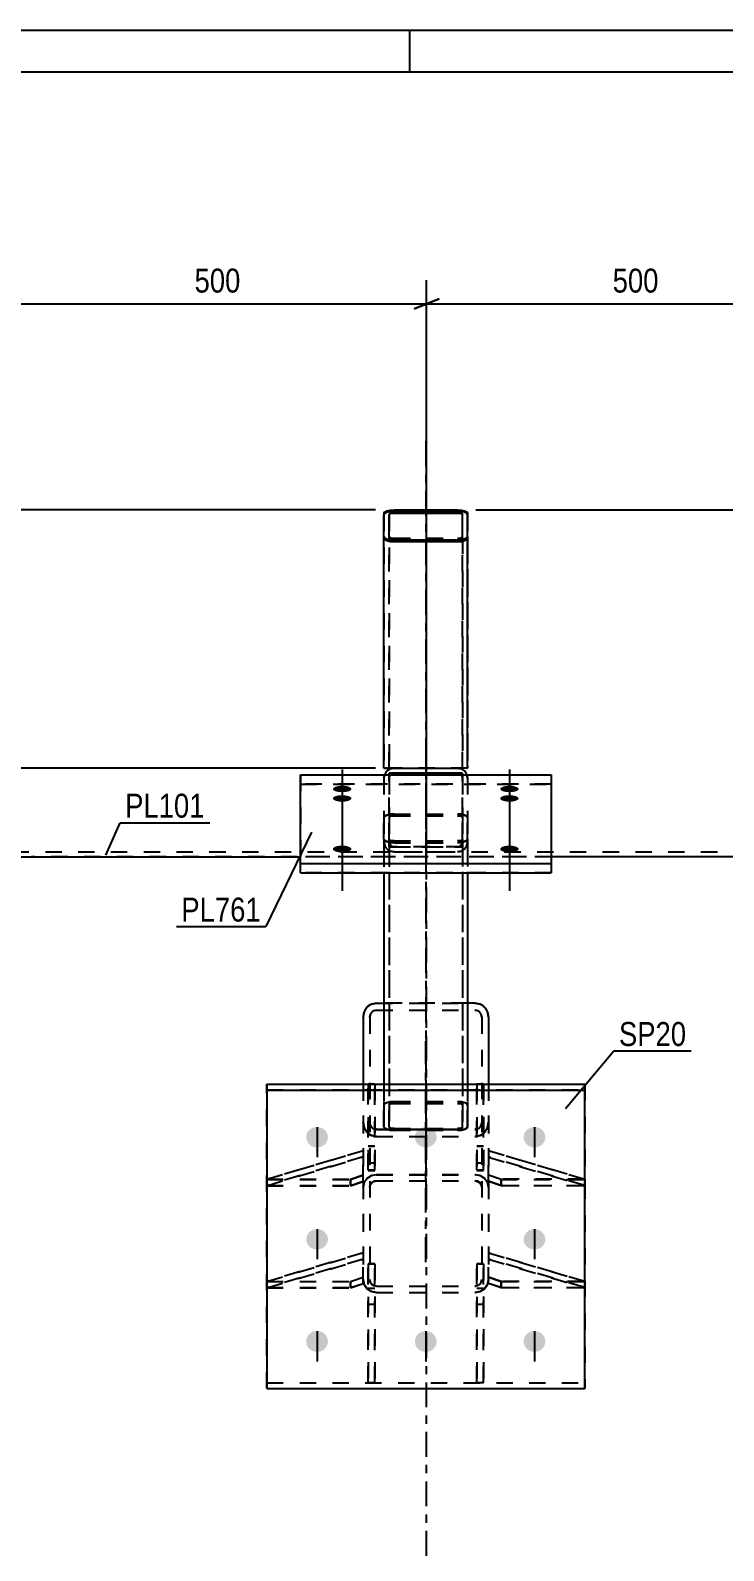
# Model space of a CAD drawing. Header units: millimetres. Extents: x -213 to 628, y -245 to 349.
# Drawn here: x -47.4 to 35.5, y 167.2 to 349.1 of the extents above; entities that cross this region are included whole.
import ezdxf

# ---------------------------------------------------------------- set-up
doc = ezdxf.new("R2010")
doc.units = ezdxf.units.MM
doc.linetypes.add('DXK_LINE_DOT2', pattern=[3.9198, 1.9599, -1.9599])
doc.linetypes.add('DXK_LINE_DOT3', pattern=[5.9187, 2.979, -0.9799, 0.9799, -0.9799])
doc.styles.add('Arial', font='ARIAL.TTF', dxfattribs={"height": 0.2})
doc.styles.add('Arial Narrow', font='ARIALN.TTF', dxfattribs={"height": 0.2})

# ---------------------------------------------------------------- blocks, each defined once
blk = doc.blocks.new('Unknown-284856677-1134')
at = {"color": 5, "linetype": 'Continuous'}
for p, q in [((627.99, 349.07), (-213.01, 349.07)), ((-2.01, 344.07), (-2.01, 349.07)), ((622.99, 344.07), (-208.01, 344.07))]:
    blk.add_line(p, q, dxfattribs=at)
blk = doc.blocks.new('Part-284856677-3096 - 2835')
at = {"color": 7, "linetype": 'DXK_LINE_DOT2'}
for p, q in [((6.81, 201.52), (6.01, 201.52)), ((6.01, 201.52), (6.01, 187.29)), ((6.81, 187.29), (6.81, 201.52)), ((6.01, 198.61), (6.81, 198.61)), ((6.01, 196.69), (6.81, 196.69)), ((6.81, 187.29), (6.01, 187.29))]:
    blk.add_line(p, q, dxfattribs=at)
blk = doc.blocks.new('Part-284856677-3179 - 2835')
at = {"color": 2, "linetype": 'Continuous'}
for p, q in [((-15.09, 248.3), (-15.09, 260.04)), ((-15.09, 260.04), (14.91, 260.04)), ((14.91, 260.04), (14.91, 248.3)), ((-15.09, 249.43), (14.91, 249.43)), ((-15.09, 248.3), (14.91, 248.3))]:
    blk.add_line(p, q, dxfattribs=at)
at = {"color": 7, "linetype": 'DXK_LINE_DOT2'}
blk.add_line((-15.09, 258.92), (14.91, 258.92), dxfattribs=at)
blk = doc.blocks.new('Part-284856677-2859 - 2835')
at = {"color": 2, "linetype": 'Continuous'}
for p, q in [((-7.59, 231.01), (-7.47, 231.66)), ((-7.59, 231.01), (-7.59, 223)), ((-6.6, 232.58), (-5.99, 232.71)), ((-5.99, 232.71), (-5.09, 232.71)), ((5.81, 232.71), (4.91, 232.71)), ((5.81, 232.71), (6.42, 232.58)), ((7.29, 231.66), (7.41, 231.01)), ((7.41, 231.01), (7.41, 223))]:
    blk.add_line(p, q, dxfattribs=at)
at = {"color": 7, "linetype": 'DXK_LINE_DOT2'}
for p, q in [((-6.73, 231.34), (-6.79, 231.01)), ((-6.79, 231.01), (-6.79, 199.6)), ((-5.99, 231.86), (-6.3, 231.8)), ((-5.99, 231.86), (5.81, 231.86)), ((4.91, 232.71), (-5.09, 232.71)), ((6.11, 231.8), (5.81, 231.86)), ((6.61, 231.01), (6.55, 231.34)), ((6.61, 231.01), (6.61, 199.6)), ((-7.59, 223), (-7.59, 199.6)), ((7.41, 223), (7.41, 199.6)), ((-7.47, 217.8), (-7.59, 218.45)), ((-6.79, 218.45), (-6.73, 218.13)), ((6.55, 218.13), (6.61, 218.45)), ((7.41, 218.45), (7.29, 217.8)), ((-5.99, 216.75), (-6.6, 216.88)), ((-6.3, 217.67), (-5.99, 217.6)), ((-5.99, 217.6), (5.81, 217.6)), ((-5.99, 216.75), (5.81, 216.75)), ((5.81, 217.6), (6.11, 217.67)), ((6.42, 216.88), (5.81, 216.75)), ((-7.47, 211.27), (-7.59, 210.69)), ((-7.12, 211.75), (-7.47, 211.27)), ((-6.6, 212.08), (-7.12, 211.75)), ((-6.79, 210.69), (-6.73, 210.98)), ((-6.73, 210.98), (-6.56, 211.22)), ((-5.99, 212.19), (-6.6, 212.08)), ((-6.56, 211.22), (-6.3, 211.38)), ((-6.3, 211.38), (-5.99, 211.44)), ((-5.99, 212.19), (5.81, 212.19)), ((-5.99, 211.44), (5.81, 211.44)), ((6.42, 212.08), (5.81, 212.19)), ((5.81, 211.44), (6.11, 211.38)), ((6.11, 211.38), (6.37, 211.22)), ((6.37, 211.22), (6.55, 210.98)), ((6.94, 211.75), (6.42, 212.08)), ((6.55, 210.98), (6.61, 210.69)), ((7.29, 211.27), (6.94, 211.75)), ((7.41, 210.69), (7.29, 211.27)), ((-7.59, 199.6), (-7.47, 199.03)), ((-7.47, 199.03), (-7.12, 198.54)), ((-7.12, 198.54), (-6.6, 198.21)), ((-6.73, 199.31), (-6.79, 199.6)), ((-6.56, 199.07), (-6.73, 199.31)), ((-6.6, 198.21), (-5.99, 198.1)), ((-6.3, 198.91), (-6.56, 199.07)), ((-5.99, 198.85), (-6.3, 198.91)), ((-5.99, 198.85), (5.81, 198.85)), ((6.11, 198.91), (5.81, 198.85)), ((5.81, 198.1), (6.42, 198.21)), ((6.37, 199.07), (6.11, 198.91)), ((6.55, 199.31), (6.37, 199.07)), ((6.42, 198.21), (6.94, 198.54)), ((6.61, 199.6), (6.55, 199.31)), ((6.94, 198.54), (7.29, 199.03)), ((7.29, 199.03), (7.41, 199.6)), ((-5.99, 198.1), (5.81, 198.1))]:
    blk.add_line(p, q, dxfattribs=at)
at = {"color": 2, "linetype": 'Continuous'}
for centre, start, end in [((-5.92, 231.08), 114.3196, 159.2413), ((5.74, 231.08), 20.7587, 65.6804)]:
    blk.add_arc(centre, 1.65, start, end, dxfattribs=at)
at = {"color": 7, "linetype": 'DXK_LINE_DOT2'}
for centre, radius, start, end in [((-5.96, 231.04), 0.827, 114.3196, 159.2413), ((5.77, 231.04), 0.827, 20.7587, 65.6804), ((-5.92, 218.39), 1.65, 200.7587, 245.6804), ((-5.96, 218.42), 0.827, 200.7587, 245.6804), ((5.77, 218.42), 0.827, 294.3196, 339.2413), ((5.74, 218.39), 1.65, 294.3196, 339.2413)]:
    blk.add_arc(centre, radius, start, end, dxfattribs=at)
blk = doc.blocks.new('Part-284856677-2847 - 2835')
at = {"color": 2, "linetype": 'Continuous'}
for p, q in [((18.91, 223), (-19.09, 223)), ((-19.09, 223), (-19.09, 186.61)), ((-19.09, 222.32), (18.91, 222.32)), ((18.91, 186.61), (18.91, 223)), ((-19.09, 186.61), (18.91, 186.61))]:
    blk.add_line(p, q, dxfattribs=at)
at = {"color": 7, "linetype": 'DXK_LINE_DOT2'}
blk.add_line((-19.09, 187.29), (18.91, 187.29), dxfattribs=at)
blk = doc.blocks.new('Bolt-284856677-2848 - 2835')
at = {"linetype": 'Continuous'}
for points in [[(-13.09, 217.9), (-12.82, 217.87), (-12.56, 217.79), (-12.33, 217.67), (-12.13, 217.5), (-11.97, 217.29), (-11.86, 217.06), (-11.8, 216.81), (-11.8, 216.55), (-11.86, 216.3), (-11.97, 216.07), (-12.13, 215.86), (-12.33, 215.69), (-12.56, 215.56), (-12.82, 215.48), (-13.09, 215.46), (-13.36, 215.48), (-13.62, 215.56), (-13.86, 215.69), (-14.06, 215.86), (-14.22, 216.07), (-14.33, 216.3), (-14.38, 216.55), (-14.38, 216.81), (-14.33, 217.06), (-14.22, 217.29), (-14.06, 217.5), (-13.86, 217.67), (-13.62, 217.79), (-13.36, 217.87)], [(-0.09, 217.9), (0.18, 217.87), (0.44, 217.79), (0.67, 217.67), (0.87, 217.5), (1.03, 217.29), (1.14, 217.06), (1.2, 216.81), (1.2, 216.55), (1.14, 216.3), (1.03, 216.07), (0.87, 215.86), (0.67, 215.69), (0.44, 215.56), (0.18, 215.48), (-0.09, 215.46), (-0.36, 215.48), (-0.62, 215.56), (-0.86, 215.69), (-1.06, 215.86), (-1.22, 216.07), (-1.33, 216.3), (-1.38, 216.55), (-1.38, 216.81), (-1.33, 217.06), (-1.22, 217.29), (-1.06, 217.5), (-0.86, 217.67), (-0.62, 217.79), (-0.36, 217.87)], [(12.91, 217.9), (13.18, 217.87), (13.44, 217.79), (13.67, 217.67), (13.87, 217.5), (14.03, 217.29), (14.14, 217.06), (14.2, 216.81), (14.2, 216.55), (14.14, 216.3), (14.03, 216.07), (13.87, 215.86), (13.67, 215.69), (13.44, 215.56), (13.18, 215.48), (12.91, 215.46), (12.64, 215.48), (12.38, 215.56), (12.14, 215.69), (11.94, 215.86), (11.78, 216.07), (11.67, 216.3), (11.62, 216.55), (11.62, 216.81), (11.67, 217.06), (11.78, 217.29), (11.94, 217.5), (12.14, 217.67), (12.38, 217.79), (12.64, 217.87)], [(-13.09, 205.68), (-12.82, 205.66), (-12.56, 205.58), (-12.33, 205.45), (-12.13, 205.28), (-11.97, 205.07), (-11.86, 204.84), (-11.8, 204.59), (-11.8, 204.33), (-11.86, 204.08), (-11.97, 203.85), (-12.13, 203.64), (-12.33, 203.47), (-12.56, 203.35), (-12.82, 203.27), (-13.09, 203.24), (-13.36, 203.27), (-13.62, 203.35), (-13.86, 203.47), (-14.06, 203.64), (-14.22, 203.85), (-14.33, 204.08), (-14.38, 204.33), (-14.38, 204.59), (-14.33, 204.84), (-14.22, 205.07), (-14.06, 205.28), (-13.86, 205.45), (-13.62, 205.58), (-13.36, 205.66)], [(12.91, 205.68), (13.18, 205.66), (13.44, 205.58), (13.67, 205.45), (13.87, 205.28), (14.03, 205.07), (14.14, 204.84), (14.2, 204.59), (14.2, 204.33), (14.14, 204.08), (14.03, 203.85), (13.87, 203.64), (13.67, 203.47), (13.44, 203.35), (13.18, 203.27), (12.91, 203.24), (12.64, 203.27), (12.38, 203.35), (12.14, 203.47), (11.94, 203.64), (11.78, 203.85), (11.67, 204.08), (11.62, 204.33), (11.62, 204.59), (11.67, 204.84), (11.78, 205.07), (11.94, 205.28), (12.14, 205.45), (12.38, 205.58), (12.64, 205.66)], [(-13.09, 193.5), (-12.82, 193.47), (-12.56, 193.39), (-12.33, 193.26), (-12.13, 193.09), (-11.97, 192.87), (-11.86, 192.63), (-11.8, 192.38), (-11.8, 192.11), (-11.86, 191.86), (-11.97, 191.62), (-12.13, 191.41), (-12.33, 191.23), (-12.56, 191.1), (-12.82, 191.02), (-13.09, 190.99), (-13.36, 191.02), (-13.62, 191.1), (-13.86, 191.23), (-14.06, 191.41), (-14.22, 191.62), (-14.33, 191.86), (-14.38, 192.11), (-14.38, 192.38), (-14.33, 192.63), (-14.22, 192.87), (-14.06, 193.09), (-13.86, 193.26), (-13.62, 193.39), (-13.36, 193.47)], [(-0.09, 193.5), (0.18, 193.47), (0.44, 193.39), (0.67, 193.26), (0.87, 193.09), (1.03, 192.87), (1.14, 192.63), (1.2, 192.38), (1.2, 192.11), (1.14, 191.86), (1.03, 191.62), (0.87, 191.41), (0.67, 191.23), (0.44, 191.1), (0.18, 191.02), (-0.09, 190.99), (-0.36, 191.02), (-0.62, 191.1), (-0.86, 191.23), (-1.06, 191.41), (-1.22, 191.62), (-1.33, 191.86), (-1.38, 192.11), (-1.38, 192.38), (-1.33, 192.63), (-1.22, 192.87), (-1.06, 193.09), (-0.86, 193.26), (-0.62, 193.39), (-0.36, 193.47)], [(12.91, 193.5), (13.18, 193.47), (13.44, 193.39), (13.67, 193.26), (13.87, 193.09), (14.03, 192.87), (14.14, 192.63), (14.2, 192.38), (14.2, 192.11), (14.14, 191.86), (14.03, 191.62), (13.87, 191.41), (13.67, 191.23), (13.44, 191.1), (13.18, 191.02), (12.91, 190.99), (12.64, 191.02), (12.38, 191.1), (12.14, 191.23), (11.94, 191.41), (11.78, 191.62), (11.67, 191.86), (11.62, 192.11), (11.62, 192.38), (11.67, 192.63), (11.78, 192.87), (11.94, 193.09), (12.14, 193.26), (12.38, 193.39), (12.64, 193.47)]]:
    blk.add_hatch(color=1, dxfattribs=at).paths.add_polyline_path(points)
at = {"color": 1, "linetype": 'Continuous'}
for p, q in [((-13.09, 217.87), (-13.09, 214.28)), ((-0.09, 217.87), (-0.09, 214.28)), ((12.91, 217.87), (12.91, 214.28)), ((-13.09, 205.66), (-13.09, 202.07)), ((12.91, 205.66), (12.91, 202.07)), ((-13.09, 193.44), (-13.09, 189.85)), ((-0.09, 193.44), (-0.09, 189.85)), ((12.91, 193.44), (12.91, 189.85))]:
    blk.add_line(p, q, dxfattribs=at)
blk = doc.blocks.new('Part-284856677-3136 - 2835')
at = {"color": 7, "linetype": 'DXK_LINE_DOT2'}
for p, q in [((7.41, 211.39), (7.41, 215.05)), ((18.91, 211.63), (7.41, 215.05)), ((7.41, 214.3), (18.91, 210.88)), ((8.91, 211.63), (7.41, 212.14)), ((8.91, 210.88), (7.41, 211.39)), ((8.91, 210.88), (8.91, 211.63)), ((8.91, 211.63), (18.91, 211.63)), ((18.91, 210.88), (18.91, 211.63)), ((18.91, 210.88), (8.91, 210.88))]:
    blk.add_line(p, q, dxfattribs=at)
blk = doc.blocks.new('Part-284856677-3181 - 2835')
at = {"color": 7, "linetype": 'DXK_LINE_DOT2'}
for p, q in [((-15.09, 260.04), (-15.09, 248.31)), ((-15.09, 260.04), (14.91, 260.04)), ((14.91, 260.04), (14.91, 248.31)), ((14.91, 258.91), (-15.09, 258.91)), ((-15.09, 249.43), (14.91, 249.43)), ((14.91, 248.31), (-15.09, 248.31))]:
    blk.add_line(p, q, dxfattribs=at)
blk = doc.blocks.new('Part-284856677-3129 - 2835')
at = {"color": 7, "linetype": 'DXK_LINE_DOT2'}
for p, q in [((7.41, 199.19), (7.41, 202.85)), ((7.41, 202.85), (18.91, 199.43)), ((18.91, 198.68), (7.41, 202.1)), ((7.41, 199.95), (8.91, 199.43)), ((8.91, 198.68), (7.41, 199.19)), ((18.91, 199.43), (8.91, 199.43)), ((8.91, 199.43), (8.91, 198.68)), ((8.91, 198.68), (18.91, 198.68)), ((18.91, 199.43), (18.91, 198.68))]:
    blk.add_line(p, q, dxfattribs=at)
blk = doc.blocks.new('Part-284856677-3127 - 2835')
at = {"color": 7, "linetype": 'DXK_LINE_DOT2'}
for p, q in [((-19.09, 199.43), (-7.59, 202.85)), ((-7.59, 202.1), (-19.09, 198.68)), ((-7.59, 199.19), (-7.59, 202.85)), ((-19.09, 198.68), (-19.09, 199.43)), ((-19.09, 199.43), (-9.09, 199.43)), ((-19.09, 198.68), (-9.09, 198.68)), ((-9.09, 199.43), (-7.59, 199.95)), ((-9.09, 198.68), (-9.09, 199.43)), ((-9.09, 198.68), (-7.59, 199.19))]:
    blk.add_line(p, q, dxfattribs=at)
blk = doc.blocks.new('Bolt-284856677-2972 - 2835')
at = {"color": 1, "linetype": 'DXK_LINE_DOT2'}
for p, q in [((-13.09, 217.89), (-13.09, 214.3)), ((-0.09, 217.89), (-0.09, 214.3)), ((12.91, 217.89), (12.91, 214.3)), ((-13.09, 205.68), (-13.09, 202.09)), ((12.91, 205.68), (12.91, 202.09)), ((-13.09, 193.46), (-13.09, 189.87)), ((-0.09, 193.46), (-0.09, 189.87)), ((12.91, 193.46), (12.91, 189.87))]:
    blk.add_line(p, q, dxfattribs=at)
blk = doc.blocks.new('Part-284856677-3079 - 2835')
at = {"color": 7, "linetype": 'DXK_LINE_DOT2'}
for p, q in [((6.01, 187.31), (6.01, 201.54)), ((6.01, 201.54), (6.81, 201.54)), ((6.81, 201.54), (6.81, 187.31)), ((6.01, 198.63), (6.81, 198.63)), ((6.01, 196.71), (6.81, 196.71)), ((6.81, 187.31), (6.01, 187.31))]:
    blk.add_line(p, q, dxfattribs=at)
blk = doc.blocks.new('Part-284856677-3093 - 2835')
at = {"color": 7, "linetype": 'DXK_LINE_DOT2'}
for p, q in [((-7.59, 202.83), (-19.09, 199.41)), ((-19.09, 198.66), (-7.59, 202.08)), ((-7.59, 199.17), (-7.59, 202.83)), ((-19.09, 199.41), (-9.09, 199.41)), ((-19.09, 199.41), (-19.09, 198.66)), ((-19.09, 198.66), (-9.09, 198.66)), ((-9.09, 199.41), (-7.59, 199.93)), ((-9.09, 199.41), (-9.09, 198.66)), ((-9.09, 198.66), (-7.59, 199.17))]:
    blk.add_line(p, q, dxfattribs=at)
blk = doc.blocks.new('Part-284856677-3039 - 2835')
at = {"color": 7, "linetype": 'DXK_LINE_DOT3'}
blk.add_line((0, 166.61), (0, 260.22), dxfattribs=at)
at = {"color": 7, "linetype": 'DXK_LINE_DOT2'}
for p, q in [((-48.59, 250.22), (-47.24, 250.22)), ((14.91, 250.22), (-15.09, 250.22))]:
    blk.add_line(p, q, dxfattribs=at)
at = {"color": 2, "linetype": 'Continuous'}
for p, q in [((-47.24, 250.22), (-45.2, 250.22)), ((-45.2, 250.22), (-15.09, 250.22)), ((47.24, 250.22), (14.91, 250.22))]:
    blk.add_line(p, q, dxfattribs=at)
blk = doc.blocks.new('Part-284856677-3097 - 2835')
at = {"color": 7, "linetype": 'DXK_LINE_DOT2'}
for p, q in [((-6.19, 201.52), (-6.99, 201.52)), ((-6.99, 201.52), (-6.99, 187.29)), ((-6.19, 187.29), (-6.19, 201.52)), ((-6.99, 198.61), (-6.19, 198.61)), ((-6.99, 196.69), (-6.19, 196.69)), ((-6.19, 187.29), (-6.99, 187.29))]:
    blk.add_line(p, q, dxfattribs=at)
blk = doc.blocks.new('Part-284856677-3169 - 2835')
at = {"color": 2, "linetype": 'Continuous'}
for p, q in [((-4.49, 260.22), (-4.49, 260.04)), ((4.31, 260.22), (-4.49, 260.22)), ((4.31, 260.04), (4.31, 260.22))]:
    blk.add_line(p, q, dxfattribs=at)
at = {"color": 7, "linetype": 'DXK_LINE_DOT2'}
for p, q in [((-4.49, 260.04), (-4.49, 251.42)), ((4.31, 260.04), (4.31, 251.42)), ((-4.49, 251.42), (4.31, 251.42))]:
    blk.add_line(p, q, dxfattribs=at)
blk = doc.blocks.new('Part-284856677-3052 - 2835')
at = {"color": 7, "linetype": 'DXK_LINE_DOT2'}
for p, q in [((-19.09, 186.63), (-19.09, 223.02)), ((-19.09, 223.02), (18.91, 223.02)), ((-19.09, 222.33), (18.91, 222.33)), ((18.91, 223.02), (18.91, 186.63)), ((-19.09, 187.31), (18.91, 187.31)), ((-19.09, 186.63), (18.91, 186.63))]:
    blk.add_line(p, q, dxfattribs=at)
blk = doc.blocks.new('Part-284856677-3095 - 2835')
at = {"color": 2, "linetype": 'Continuous'}
blk.add_line((-6.19, 223), (-6.99, 223), dxfattribs=at)
at = {"color": 7, "linetype": 'DXK_LINE_DOT2'}
for p, q in [((-6.99, 223), (-6.99, 212.71)), ((-6.19, 212.71), (-6.19, 223)), ((-6.99, 215.61), (-6.19, 215.61)), ((-6.99, 213.6), (-6.19, 213.6)), ((-6.99, 212.71), (-6.19, 212.71))]:
    blk.add_line(p, q, dxfattribs=at)
blk = doc.blocks.new('Part-284856677-3054 - 2835')
at = {"color": 7, "linetype": 'DXK_LINE_DOT2'}
for p, q in [((-7.47, 231.68), (-7.59, 231.03)), ((-7.59, 231.03), (-7.59, 199.62)), ((-6.79, 231.03), (-6.73, 231.36)), ((-6.79, 231.03), (-6.79, 199.62)), ((-5.99, 232.73), (-6.6, 232.6)), ((-6.3, 231.82), (-5.99, 231.88)), ((-5.99, 232.73), (5.81, 232.73)), ((-5.99, 231.88), (5.81, 231.88)), ((6.42, 232.6), (5.81, 232.73)), ((5.81, 231.88), (6.11, 231.82)), ((6.55, 231.36), (6.61, 231.03)), ((6.61, 231.03), (6.61, 199.62)), ((7.41, 231.03), (7.29, 231.68)), ((7.41, 231.03), (7.41, 199.62)), ((-7.59, 218.47), (-7.47, 217.82)), ((-6.73, 218.15), (-6.79, 218.47)), ((6.61, 218.47), (6.55, 218.15)), ((7.29, 217.82), (7.41, 218.47)), ((-6.6, 216.9), (-5.99, 216.77)), ((-5.99, 217.62), (-6.3, 217.69)), ((-5.99, 217.62), (5.81, 217.62)), ((-5.99, 216.77), (5.81, 216.77)), ((6.11, 217.69), (5.81, 217.62)), ((5.81, 216.77), (6.42, 216.9)), ((-7.59, 210.71), (-7.47, 211.28)), ((-7.47, 211.28), (-7.12, 211.77)), ((-7.12, 211.77), (-6.6, 212.1)), ((-6.73, 211), (-6.79, 210.71)), ((-6.56, 211.24), (-6.73, 211)), ((-6.6, 212.1), (-5.99, 212.21)), ((-6.3, 211.4), (-6.56, 211.24)), ((-5.99, 211.46), (-6.3, 211.4)), ((-5.99, 212.21), (5.81, 212.21)), ((-5.99, 211.46), (5.81, 211.46)), ((5.81, 212.21), (6.42, 212.1)), ((6.11, 211.4), (5.81, 211.46)), ((6.37, 211.24), (6.11, 211.4)), ((6.55, 211), (6.37, 211.24)), ((6.42, 212.1), (6.94, 211.77)), ((6.61, 210.71), (6.55, 211)), ((6.94, 211.77), (7.29, 211.28)), ((7.29, 211.28), (7.41, 210.71)), ((-7.47, 199.05), (-7.59, 199.62)), ((-7.12, 198.56), (-7.47, 199.05)), ((-6.6, 198.23), (-7.12, 198.56)), ((-6.79, 199.62), (-6.73, 199.33)), ((-6.73, 199.33), (-6.56, 199.09)), ((-5.99, 198.12), (-6.6, 198.23)), ((-6.56, 199.09), (-6.3, 198.93)), ((-6.3, 198.93), (-5.99, 198.87)), ((-5.99, 198.87), (5.81, 198.87)), ((5.81, 198.87), (6.11, 198.93)), ((6.42, 198.23), (5.81, 198.12)), ((6.11, 198.93), (6.37, 199.09)), ((6.37, 199.09), (6.55, 199.33)), ((6.94, 198.56), (6.42, 198.23)), ((6.55, 199.33), (6.61, 199.62)), ((7.29, 199.05), (6.94, 198.56)), ((7.41, 199.62), (7.29, 199.05)), ((-5.99, 198.12), (5.81, 198.12))]:
    blk.add_line(p, q, dxfattribs=at)
at = {"color": 7, "linetype": 'DXK_LINE_DOT3'}
blk.add_line((-0.09, 201.74), (-0.09, 228.17), dxfattribs=at)
at = {"color": 7, "linetype": 'DXK_LINE_DOT2'}
for centre, radius, start, end in [((-5.92, 231.1), 1.65, 114.32, 159.2417), ((-5.96, 231.06), 0.827, 114.32, 159.2417), ((5.77, 231.06), 0.827, 20.7583, 65.68), ((5.74, 231.1), 1.65, 20.7583, 65.68), ((-5.92, 218.41), 1.65, 200.7583, 245.68), ((-5.96, 218.44), 0.827, 200.7583, 245.68), ((5.77, 218.44), 0.827, 294.32, 339.2417), ((5.74, 218.41), 1.65, 294.32, 339.2417)]:
    blk.add_arc(centre, radius, start, end, dxfattribs=at)
blk = doc.blocks.new('Part-284856677-3069 - 2835')
at = {"color": 2, "linetype": 'Continuous'}
for p, q in [((-49.5, 250.82), (-49.5, 250.22)), ((-49.5, 250.22), (-47.24, 250.22)), ((49.5, 250.22), (47.24, 250.22)), ((49.5, 250.82), (49.5, 250.22))]:
    blk.add_line(p, q, dxfattribs=at)
at = {"color": 7, "linetype": 'DXK_LINE_DOT2'}
for p, q in [((-49.5, 250.82), (49.5, 250.82)), ((47.24, 250.22), (-47.24, 250.22))]:
    blk.add_line(p, q, dxfattribs=at)
blk = doc.blocks.new('Part-284856677-3078 - 2835')
at = {"color": 7, "linetype": 'DXK_LINE_DOT2'}
for p, q in [((-6.99, 187.31), (-6.99, 201.54)), ((-6.99, 201.54), (-6.19, 201.54)), ((-6.19, 201.54), (-6.19, 187.31)), ((-6.99, 198.63), (-6.19, 198.63)), ((-6.99, 196.71), (-6.19, 196.71)), ((-6.19, 187.31), (-6.99, 187.31))]:
    blk.add_line(p, q, dxfattribs=at)
blk = doc.blocks.new('Part-284856677-3092 - 2835')
at = {"color": 7, "linetype": 'DXK_LINE_DOT2'}
for p, q in [((-7.59, 215.05), (-19.09, 211.63)), ((-7.59, 211.39), (-7.59, 215.05)), ((-19.09, 210.88), (-7.59, 214.3)), ((-19.09, 211.63), (-9.09, 211.63)), ((-19.09, 211.63), (-19.09, 210.88)), ((-9.09, 211.63), (-7.59, 212.14)), ((-9.09, 211.63), (-9.09, 210.88)), ((-9.09, 210.88), (-7.59, 211.39)), ((-19.09, 210.88), (-9.09, 210.88))]:
    blk.add_line(p, q, dxfattribs=at)
blk = doc.blocks.new('Part-284856677-3094 - 2835')
at = {"color": 2, "linetype": 'Continuous'}
blk.add_line((6.81, 223), (6.01, 223), dxfattribs=at)
at = {"color": 7, "linetype": 'DXK_LINE_DOT2'}
for p, q in [((6.01, 223), (6.01, 212.71)), ((6.81, 212.71), (6.81, 223)), ((6.01, 215.61), (6.81, 215.61)), ((6.01, 213.6), (6.81, 213.6)), ((6.01, 212.71), (6.81, 212.71))]:
    blk.add_line(p, q, dxfattribs=at)
blk = doc.blocks.new('Part-284856677-3126 - 2835')
at = {"color": 7, "linetype": 'DXK_LINE_DOT2'}
for p, q in [((-19.09, 211.65), (-7.59, 215.07)), ((-7.59, 211.41), (-7.59, 215.07)), ((-7.59, 214.32), (-19.09, 210.9)), ((-19.09, 210.9), (-19.09, 211.65)), ((-19.09, 211.65), (-9.09, 211.65)), ((-9.09, 211.65), (-7.59, 212.16)), ((-9.09, 210.9), (-9.09, 211.65)), ((-9.09, 210.9), (-7.59, 211.41)), ((-19.09, 210.9), (-9.09, 210.9))]:
    blk.add_line(p, q, dxfattribs=at)
blk = doc.blocks.new('Part-284856677-3128 - 2835')
at = {"color": 7, "linetype": 'DXK_LINE_DOT2'}
for p, q in [((7.41, 211.41), (7.41, 215.07)), ((7.41, 215.07), (18.91, 211.65)), ((18.91, 210.9), (7.41, 214.32)), ((7.41, 212.16), (8.91, 211.65)), ((8.91, 210.9), (7.41, 211.41)), ((18.91, 211.65), (8.91, 211.65)), ((8.91, 211.65), (8.91, 210.9)), ((18.91, 211.65), (18.91, 210.9)), ((8.91, 210.9), (18.91, 210.9))]:
    blk.add_line(p, q, dxfattribs=at)
blk = doc.blocks.new('Part-284856677-3130 - 2835')
at = {"color": 7, "linetype": 'DXK_LINE_DOT2'}
for p, q in [((-6.99, 212.73), (-6.99, 223.02)), ((-6.19, 223.02), (-6.99, 223.02)), ((-6.19, 223.02), (-6.19, 212.73)), ((-6.99, 215.63), (-6.19, 215.63)), ((-6.99, 213.62), (-6.19, 213.62)), ((-6.19, 212.73), (-6.99, 212.73))]:
    blk.add_line(p, q, dxfattribs=at)
blk = doc.blocks.new('Part-284856677-3131 - 2835')
at = {"color": 7, "linetype": 'DXK_LINE_DOT2'}
for p, q in [((6.01, 212.73), (6.01, 223.02)), ((6.81, 223.02), (6.01, 223.02)), ((6.81, 223.02), (6.81, 212.73)), ((6.01, 215.63), (6.81, 215.63)), ((6.01, 213.62), (6.81, 213.62)), ((6.81, 212.73), (6.01, 212.73))]:
    blk.add_line(p, q, dxfattribs=at)
blk = doc.blocks.new('Part-284856677-3137 - 2835')
at = {"color": 7, "linetype": 'DXK_LINE_DOT2'}
for p, q in [((7.41, 199.17), (7.41, 202.83)), ((18.91, 199.41), (7.41, 202.83)), ((7.41, 202.08), (18.91, 198.66)), ((8.91, 199.41), (7.41, 199.93)), ((8.91, 198.66), (7.41, 199.17)), ((8.91, 198.66), (8.91, 199.41)), ((8.91, 199.41), (18.91, 199.41)), ((18.91, 198.66), (8.91, 198.66)), ((18.91, 198.66), (18.91, 199.41))]:
    blk.add_line(p, q, dxfattribs=at)
blk = doc.blocks.new('Bolt-284856677-3166 - 2835')
at = {"linetype": 'Continuous'}
for points in [[(-10.09, 257.95), (-10.32, 257.96), (-10.54, 257.98), (-10.74, 258.02), (-10.91, 258.07), (-11.05, 258.14), (-11.14, 258.21), (-11.19, 258.29), (-11.19, 258.37), (-11.14, 258.45), (-11.05, 258.52), (-10.91, 258.59), (-10.74, 258.64), (-10.54, 258.68), (-10.32, 258.71), (-10.09, 258.72), (-9.86, 258.71), (-9.65, 258.68), (-9.45, 258.64), (-9.28, 258.59), (-9.14, 258.52), (-9.05, 258.45), (-9, 258.37), (-9, 258.29), (-9.05, 258.21), (-9.14, 258.14), (-9.28, 258.07), (-9.45, 258.02), (-9.65, 257.98), (-9.86, 257.96)], [(-10.09, 250.73), (-10.32, 250.74), (-10.54, 250.77), (-10.74, 250.81), (-10.91, 250.87), (-11.05, 250.94), (-11.14, 251.02), (-11.19, 251.1), (-11.19, 251.19), (-11.14, 251.27), (-11.05, 251.35), (-10.91, 251.42), (-10.74, 251.48), (-10.54, 251.52), (-10.32, 251.55), (-10.09, 251.56), (-9.86, 251.55), (-9.65, 251.52), (-9.45, 251.48), (-9.28, 251.42), (-9.14, 251.35), (-9.05, 251.27), (-9, 251.19), (-9, 251.1), (-9.05, 251.02), (-9.14, 250.94), (-9.28, 250.87), (-9.45, 250.81), (-9.65, 250.77), (-9.86, 250.74)]]:
    blk.add_hatch(color=1, dxfattribs=at).paths.add_polyline_path(points)
at = {"color": 1, "linetype": 'Continuous'}
for p, q in [((-10.09, 260.68), (-10.09, 253.35)), ((-10.09, 253.49), (-10.09, 246.16))]:
    blk.add_line(p, q, dxfattribs=at)
blk = doc.blocks.new('Bolt-284856677-3167 - 2835')
at = {"linetype": 'Continuous'}
blk.add_hatch(color=1, dxfattribs=at).paths.add_polyline_path([(9.91, 257.59), (10.14, 257.58), (10.35, 257.55), (10.55, 257.51), (10.72, 257.46), (10.86, 257.39), (10.95, 257.32), (11, 257.24), (11, 257.16), (10.95, 257.08), (10.86, 257.01), (10.72, 256.94), (10.55, 256.89), (10.35, 256.84), (10.14, 256.82), (9.91, 256.81), (9.68, 256.82), (9.46, 256.84), (9.26, 256.89), (9.09, 256.94), (8.95, 257.01), (8.86, 257.08), (8.81, 257.16), (8.81, 257.24), (8.86, 257.32), (8.95, 257.39), (9.09, 257.46), (9.26, 257.51), (9.46, 257.55), (9.68, 257.58)])
at = {"color": 1, "linetype": 'Continuous'}
blk.add_line((9.91, 260.68), (9.91, 253.35), dxfattribs=at)
at = {"color": 1, "linetype": 'DXK_LINE_DOT2'}
blk.add_line((9.91, 253.49), (9.91, 246.16), dxfattribs=at)
blk = doc.blocks.new('Bolt-284856677-3168 - 2835')
at = {"linetype": 'Continuous'}
blk.add_hatch(color=1, dxfattribs=at).paths.add_polyline_path([(-10.09, 257.59), (-9.86, 257.58), (-9.65, 257.55), (-9.45, 257.51), (-9.28, 257.46), (-9.14, 257.39), (-9.05, 257.32), (-9, 257.24), (-9, 257.16), (-9.05, 257.08), (-9.14, 257.01), (-9.28, 256.94), (-9.45, 256.89), (-9.65, 256.84), (-9.86, 256.82), (-10.09, 256.81), (-10.32, 256.82), (-10.54, 256.84), (-10.74, 256.89), (-10.91, 256.94), (-11.05, 257.01), (-11.14, 257.08), (-11.19, 257.16), (-11.19, 257.24), (-11.14, 257.32), (-11.05, 257.39), (-10.91, 257.46), (-10.74, 257.51), (-10.54, 257.55), (-10.32, 257.58)])
at = {"color": 1, "linetype": 'Continuous'}
blk.add_line((-10.09, 260.68), (-10.09, 253.35), dxfattribs=at)
at = {"color": 1, "linetype": 'DXK_LINE_DOT2'}
blk.add_line((-10.09, 253.49), (-10.09, 246.16), dxfattribs=at)
blk = doc.blocks.new('Part-284856677-3170 - 2835')
at = {"color": 7, "linetype": 'DXK_LINE_DOT2'}
for p, q in [((-4.49, 251.42), (-4.49, 260.22)), ((4.31, 260.22), (-4.49, 260.22)), ((4.31, 251.42), (4.31, 260.22)), ((4.31, 251.42), (-4.49, 251.42))]:
    blk.add_line(p, q, dxfattribs=at)
blk = doc.blocks.new('Part-284856677-3171 - 2835')
at = {"color": 7, "linetype": 'DXK_LINE_DOT2'}
for p, q in [((-5.09, 259.62), (-5, 260.08)), ((-5.01, 260.04), (-5.09, 259.62)), ((-4.32, 260.04), (-4.45, 259.85)), ((-4.35, 260.73), (-3.89, 260.82)), ((-4.12, 260.17), (-4.32, 260.04)), ((-3.89, 260.22), (-4.12, 260.17)), ((3.71, 260.22), (-3.89, 260.22)), ((3.71, 260.82), (3.94, 260.77)), ((3.94, 260.17), (3.71, 260.22)), ((3.94, 260.77), (4.17, 260.73)), ((4.13, 260.04), (3.94, 260.17)), ((4.26, 259.85), (4.13, 260.04)), ((4.82, 260.08), (4.91, 259.62)), ((4.91, 259.62), (4.82, 260.04)), ((-5.09, 259.62), (-5.09, 252.02)), ((-4.45, 259.85), (-4.49, 259.62)), ((-4.49, 259.62), (-4.49, 252.02)), ((4.31, 259.62), (4.26, 259.85)), ((4.31, 259.62), (4.31, 252.02)), ((4.91, 259.62), (4.91, 252.02)), ((-5.09, 252.02), (-5, 251.56)), ((-5, 251.56), (-5.09, 252.02)), ((-4.49, 252.02), (-4.45, 251.79)), ((-4.45, 251.79), (-4.32, 251.59)), ((-4.32, 251.59), (-4.12, 251.46)), ((-4.12, 251.46), (-3.89, 251.42)), ((-3.89, 251.42), (3.71, 251.42)), ((3.71, 251.42), (3.94, 251.46)), ((3.94, 251.46), (4.13, 251.59)), ((4.13, 251.59), (4.26, 251.79)), ((4.26, 251.79), (4.31, 252.02)), ((4.82, 251.56), (4.91, 252.02)), ((4.91, 252.02), (4.82, 251.56)), ((-4.35, 250.91), (-3.89, 250.82)), ((-3.89, 250.82), (-4.35, 250.91)), ((-3.89, 250.82), (3.71, 250.82)), ((-3.89, 250.82), (-3.89, 250.82)), ((-3.89, 250.82), (-3.89, 250.82)), ((3.71, 250.82), (4.17, 250.91)), ((4.17, 250.91), (3.71, 250.82))]:
    blk.add_line(p, q, dxfattribs=at)
at = {"color": 2, "linetype": 'Continuous'}
for p, q in [((-5, 260.08), (-5.01, 260.04)), ((-3.89, 260.82), (-4.35, 260.73)), ((-3.89, 260.82), (3.71, 260.82)), ((4.17, 260.73), (3.71, 260.82)), ((4.82, 260.04), (4.82, 260.08))]:
    blk.add_line(p, q, dxfattribs=at)
at = {"color": 7, "linetype": 'DXK_LINE_DOT3'}
blk.add_line((-0.09, 255.82), (-0.09, 255.82), dxfattribs=at)
at = {"color": 2, "linetype": 'Continuous'}
for centre, start, end in [((-3.89, 259.62), 112.5, 157.5), ((3.71, 259.62), 22.5, 67.5)]:
    blk.add_arc(centre, 1.2, start, end, dxfattribs=at)
at = {"color": 7, "linetype": 'DXK_LINE_DOT2'}
for centre, start, end in [((-3.89, 259.62), 112.5, 157.5), ((3.71, 259.62), 22.5, 67.5), ((-3.89, 252.02), 202.5, 247.5), ((-3.89, 252.02), 202.5, 247.5), ((3.71, 252.02), 292.5, 337.5), ((3.71, 252.02), 292.5, 337.5)]:
    blk.add_arc(centre, 1.2, start, end, dxfattribs=at)
blk = doc.blocks.new('Bolt-284856677-3172 - 2835')
at = {"linetype": 'Continuous'}
for points in [[(9.91, 257.95), (9.68, 257.96), (9.46, 257.98), (9.26, 258.02), (9.09, 258.07), (8.95, 258.14), (8.86, 258.21), (8.81, 258.29), (8.81, 258.37), (8.86, 258.45), (8.95, 258.52), (9.09, 258.59), (9.26, 258.64), (9.46, 258.68), (9.68, 258.71), (9.91, 258.72), (10.14, 258.71), (10.35, 258.68), (10.55, 258.64), (10.72, 258.59), (10.86, 258.52), (10.95, 258.45), (11, 258.37), (11, 258.29), (10.95, 258.21), (10.86, 258.14), (10.72, 258.07), (10.55, 258.02), (10.35, 257.98), (10.14, 257.96)], [(9.91, 250.73), (9.68, 250.74), (9.46, 250.77), (9.26, 250.81), (9.09, 250.87), (8.95, 250.94), (8.86, 251.02), (8.81, 251.1), (8.81, 251.19), (8.86, 251.27), (8.95, 251.35), (9.09, 251.42), (9.26, 251.48), (9.46, 251.52), (9.68, 251.55), (9.91, 251.56), (10.14, 251.55), (10.35, 251.52), (10.55, 251.48), (10.72, 251.42), (10.86, 251.35), (10.95, 251.27), (11, 251.19), (11, 251.1), (10.95, 251.02), (10.86, 250.94), (10.72, 250.87), (10.55, 250.81), (10.35, 250.77), (10.14, 250.74)]]:
    blk.add_hatch(color=1, dxfattribs=at).paths.add_polyline_path(points)
at = {"color": 1, "linetype": 'Continuous'}
for p, q in [((9.91, 260.68), (9.91, 253.35)), ((9.91, 253.49), (9.91, 246.16))]:
    blk.add_line(p, q, dxfattribs=at)
blk = doc.blocks.new('Part-284856677-3173 - 2835')
at = {"color": 2, "linetype": 'Continuous'}
for p, q in [((-5, 291.29), (-5.09, 291.13)), ((-5.09, 288.36), (-5.09, 291.13)), ((-4.74, 291.43), (-5, 291.29)), ((-4.35, 291.53), (-4.74, 291.43)), ((-4.49, 291.13), (-4.45, 291.21)), ((-4.49, 288.36), (-4.49, 291.13)), ((-4.45, 291.21), (-4.32, 291.28)), ((-3.89, 291.56), (-4.35, 291.53)), ((-4.32, 291.28), (-4.12, 291.33)), ((-4.12, 291.33), (-3.89, 291.34)), ((-3.89, 291.56), (3.71, 291.56)), ((-3.89, 291.34), (3.71, 291.34)), ((4.16, 291.53), (3.71, 291.56)), ((3.71, 291.34), (3.94, 291.33)), ((3.94, 291.33), (4.13, 291.28)), ((4.13, 291.28), (4.26, 291.21)), ((4.55, 291.43), (4.16, 291.53)), ((4.26, 291.21), (4.31, 291.13)), ((4.31, 288.36), (4.31, 291.13)), ((4.81, 291.29), (4.55, 291.43)), ((4.91, 291.13), (4.81, 291.29)), ((4.91, 288.36), (4.91, 291.13)), ((-5.09, 260.82), (-5.09, 288.36)), ((-5.09, 288.36), (-5, 288.19)), ((-5, 288.19), (-4.74, 288.05)), ((-4.74, 288.05), (-4.35, 287.95)), ((-4.45, 288.27), (-4.49, 288.36)), ((-4.32, 288.2), (-4.45, 288.27)), ((-4.35, 287.95), (-3.89, 287.92)), ((-4.12, 288.15), (-4.32, 288.2)), ((-3.89, 288.14), (-4.12, 288.15)), ((-3.89, 288.14), (3.71, 288.14)), ((-3.89, 287.92), (3.71, 287.92)), ((3.94, 288.15), (3.71, 288.14)), ((3.71, 287.92), (4.16, 287.95)), ((4.13, 288.2), (3.94, 288.15)), ((4.26, 288.27), (4.13, 288.2)), ((4.16, 287.95), (4.55, 288.05)), ((4.31, 288.36), (4.26, 288.27)), ((4.55, 288.05), (4.81, 288.19)), ((4.81, 288.19), (4.91, 288.36)), ((4.91, 260.82), (4.91, 288.36)), ((-5.09, 260.82), (-5.09, 260.82)), ((-5.09, 260.82), (-3.9, 260.82)), ((4.82, 260.82), (3.71, 260.82)), ((4.82, 260.82), (4.91, 260.82)), ((4.91, 260.82), (4.91, 260.82))]:
    blk.add_line(p, q, dxfattribs=at)
at = {"color": 7, "linetype": 'DXK_LINE_DOT2'}
for p, q in [((-5.09, 291.13), (-5.09, 260.82)), ((-4.49, 291.13), (-4.49, 260.82)), ((4.31, 260.82), (4.31, 291.13)), ((4.91, 291.13), (4.91, 260.82)), ((-4.49, 260.82), (-4.49, 288.36)), ((4.31, 288.36), (4.31, 260.82)), ((-5.09, 260.82), (-5, 260.82)), ((-4.49, 260.82), (-4.49, 260.82)), ((-3.9, 260.82), (3.71, 260.82)), ((4.31, 260.82), (4.31, 260.82)), ((4.91, 260.82), (4.91, 260.82))]:
    blk.add_line(p, q, dxfattribs=at)
blk = doc.blocks.new('Part-284856677-3174 - 2835')
at = {"color": 7, "linetype": 'DXK_LINE_DOT3'}
blk.add_line((-0.1, 299.92), (-0.09, 250.82), dxfattribs=at)
at = {"color": 2, "linetype": 'Continuous'}
for p, q in [((-5.09, 291.3), (-5, 291.47)), ((-5.09, 291.3), (-5.09, 291.13)), ((-5, 291.47), (-4.74, 291.61)), ((-4.74, 291.61), (-4.35, 291.7)), ((-4.35, 291.7), (-3.89, 291.74)), ((-3.89, 291.74), (3.71, 291.74)), ((3.71, 291.74), (4.16, 291.7)), ((4.16, 291.7), (4.55, 291.61)), ((4.55, 291.61), (4.81, 291.47)), ((4.81, 291.47), (4.91, 291.3)), ((4.91, 291.3), (4.91, 291.13))]:
    blk.add_line(p, q, dxfattribs=at)
at = {"color": 7, "linetype": 'DXK_LINE_DOT2'}
for p, q in [((-5.09, 291.13), (-5.09, 288.53)), ((-5.09, 291.13), (-5.09, 260.82)), ((-4.45, 291.38), (-4.49, 291.3)), ((-4.49, 288.53), (-4.49, 291.3)), ((-4.49, 260.82), (-4.49, 291.3)), ((-4.32, 291.46), (-4.45, 291.38)), ((-4.12, 291.5), (-4.32, 291.46)), ((-3.89, 291.52), (-4.12, 291.5)), ((-3.89, 291.52), (3.71, 291.52)), ((3.94, 291.5), (3.71, 291.52)), ((4.13, 291.46), (3.94, 291.5)), ((4.26, 291.38), (4.13, 291.46)), ((4.31, 291.3), (4.26, 291.38)), ((4.31, 288.53), (4.31, 291.3)), ((4.31, 260.82), (4.31, 291.3)), ((4.91, 291.13), (4.91, 288.53)), ((4.91, 291.13), (4.91, 260.82)), ((-5.09, 260.82), (-5.09, 288.53)), ((-5, 288.37), (-5.09, 288.53)), ((-4.74, 288.23), (-5, 288.37)), ((-4.35, 288.13), (-4.74, 288.23)), ((-4.49, 260.82), (-4.49, 288.53)), ((-4.49, 288.53), (-4.45, 288.45)), ((-4.45, 288.45), (-4.32, 288.38)), ((-3.89, 288.1), (-4.35, 288.13)), ((-4.32, 288.38), (-4.12, 288.33)), ((-4.12, 288.33), (-3.89, 288.32)), ((-3.89, 288.32), (3.71, 288.32)), ((-3.89, 288.1), (3.71, 288.1)), ((3.71, 288.32), (3.94, 288.33)), ((4.16, 288.13), (3.71, 288.1)), ((3.94, 288.33), (4.13, 288.38)), ((4.13, 288.38), (4.26, 288.45)), ((4.55, 288.23), (4.16, 288.13)), ((4.26, 288.45), (4.31, 288.53)), ((4.31, 260.82), (4.31, 288.53)), ((4.81, 288.37), (4.55, 288.23)), ((4.91, 288.53), (4.81, 288.37)), ((4.91, 288.53), (4.91, 260.82)), ((4.91, 260.82), (-5.09, 260.82))]:
    blk.add_line(p, q, dxfattribs=at)
blk = doc.blocks.new('Part-284856677-3180 - 2835')
at = {"color": 7, "linetype": 'DXK_LINE_DOT3'}
blk.add_line((-0.1, 263.01), (-0.09, 209.83), dxfattribs=at)
at = {"color": 7, "linetype": 'DXK_LINE_DOT2'}
for p, q in [((-5, 255.08), (-5.09, 254.92)), ((-5.09, 252.32), (-5.09, 254.92)), ((-5.09, 254.92), (-5.09, 220.53)), ((-4.74, 255.21), (-5, 255.08)), ((-4.35, 255.3), (-4.74, 255.21)), ((-4.49, 254.92), (-4.45, 255)), ((-4.49, 252.32), (-4.49, 254.92)), ((-4.49, 254.92), (-4.49, 220.53)), ((-4.45, 255), (-4.32, 255.06)), ((-3.89, 255.33), (-4.35, 255.3)), ((-4.32, 255.06), (-4.12, 255.11)), ((-4.12, 255.11), (-3.89, 255.12)), ((-3.89, 255.33), (3.71, 255.33)), ((-3.89, 255.12), (3.71, 255.12)), ((4.16, 255.3), (3.71, 255.33)), ((3.71, 255.12), (3.94, 255.11)), ((3.94, 255.11), (4.13, 255.06)), ((4.13, 255.06), (4.26, 255)), ((4.55, 255.21), (4.16, 255.3)), ((4.26, 255), (4.31, 254.92)), ((4.31, 252.32), (4.31, 254.92)), ((4.31, 254.92), (4.31, 220.53)), ((4.81, 255.08), (4.55, 255.21)), ((4.91, 254.92), (4.81, 255.08)), ((4.91, 252.32), (4.91, 254.92)), ((4.91, 254.92), (4.91, 220.53)), ((-5.09, 252.32), (-5.09, 248.3)), ((-5.09, 252.32), (-5, 252.16)), ((-5, 252.16), (-4.74, 252.03)), ((-4.74, 252.03), (-4.35, 251.94)), ((-4.49, 252.32), (-4.49, 217.92)), ((-4.45, 252.24), (-4.49, 252.32)), ((-4.32, 252.17), (-4.45, 252.24)), ((-4.35, 251.94), (-3.89, 251.91)), ((-4.12, 252.13), (-4.32, 252.17)), ((-3.89, 252.11), (-4.12, 252.13)), ((-3.89, 252.11), (3.71, 252.11)), ((-3.89, 251.91), (3.71, 251.91)), ((3.94, 252.13), (3.71, 252.11)), ((3.71, 251.91), (4.16, 251.94)), ((4.13, 252.17), (3.94, 252.13)), ((4.26, 252.24), (4.13, 252.17)), ((4.16, 251.94), (4.55, 252.03)), ((4.31, 252.32), (4.26, 252.24)), ((4.31, 252.32), (4.31, 217.92)), ((4.55, 252.03), (4.81, 252.16)), ((4.81, 252.16), (4.91, 252.32)), ((4.91, 252.32), (4.91, 248.3)), ((-5.09, 223), (-5.09, 217.92)), ((4.91, 223), (4.91, 217.92)), ((-5.09, 220.53), (-5, 220.68)), ((-5.09, 220.53), (-5.09, 217.92)), ((-5, 220.68), (-4.74, 220.82)), ((-4.74, 220.82), (-4.35, 220.91)), ((-4.45, 220.6), (-4.49, 220.53)), ((-4.49, 220.53), (-4.49, 217.92)), ((-4.32, 220.67), (-4.45, 220.6)), ((-4.35, 220.91), (-3.89, 220.94)), ((-4.12, 220.72), (-4.32, 220.67)), ((-3.89, 220.73), (-4.12, 220.72)), ((-3.89, 220.94), (3.71, 220.94)), ((-3.89, 220.73), (3.71, 220.73)), ((3.71, 220.94), (4.17, 220.91)), ((3.94, 220.72), (3.71, 220.73)), ((4.13, 220.67), (3.94, 220.72)), ((4.26, 220.6), (4.13, 220.67)), ((4.17, 220.91), (4.56, 220.82)), ((4.31, 220.53), (4.26, 220.6)), ((4.31, 217.92), (4.31, 220.53)), ((4.56, 220.82), (4.82, 220.68)), ((4.82, 220.68), (4.91, 220.53)), ((4.91, 220.53), (4.91, 217.92)), ((-5, 217.77), (-5.09, 217.92)), ((-4.74, 217.63), (-5, 217.77)), ((-4.35, 217.54), (-4.74, 217.63)), ((-4.49, 217.92), (-4.45, 217.85)), ((-4.45, 217.85), (-4.32, 217.78)), ((-3.89, 217.51), (-4.35, 217.54)), ((-4.32, 217.78), (-4.12, 217.73)), ((-4.12, 217.73), (-3.89, 217.72)), ((-3.89, 217.72), (3.71, 217.72)), ((-3.89, 217.51), (3.71, 217.51)), ((3.71, 217.72), (3.94, 217.73)), ((4.17, 217.54), (3.71, 217.51)), ((3.94, 217.73), (4.13, 217.78)), ((4.13, 217.78), (4.26, 217.85)), ((4.56, 217.63), (4.17, 217.54)), ((4.26, 217.85), (4.31, 217.92)), ((4.82, 217.77), (4.56, 217.63)), ((4.91, 217.92), (4.82, 217.77))]:
    blk.add_line(p, q, dxfattribs=at)
at = {"color": 2, "linetype": 'Continuous'}
for p, q in [((-5.09, 248.3), (-5.09, 223)), ((4.91, 248.3), (4.91, 223))]:
    blk.add_line(p, q, dxfattribs=at)
blk = doc.blocks.new('Part-284856677-3182 - 2835')
at = {"color": 7, "linetype": 'DXK_LINE_DOT3'}
blk.add_line((-0.1, 263.01), (-0.09, 209.81), dxfattribs=at)
at = {"color": 7, "linetype": 'DXK_LINE_DOT2'}
for p, q in [((-5.09, 254.91), (-5, 255.07)), ((-5.09, 252.32), (-5.09, 254.91)), ((-5.09, 254.91), (-5.09, 220.51)), ((-5, 255.07), (-4.74, 255.2)), ((-4.74, 255.2), (-4.35, 255.29)), ((-4.45, 254.99), (-4.49, 254.91)), ((-4.49, 252.32), (-4.49, 254.91)), ((-4.49, 254.91), (-4.49, 220.51)), ((-4.32, 255.06), (-4.45, 254.99)), ((-4.35, 255.29), (-3.89, 255.33)), ((-4.12, 255.1), (-4.32, 255.06)), ((-3.89, 255.12), (-4.12, 255.1)), ((-3.89, 255.33), (3.71, 255.33)), ((-3.89, 255.12), (3.71, 255.12)), ((3.71, 255.33), (4.16, 255.29)), ((3.94, 255.1), (3.71, 255.12)), ((4.13, 255.06), (3.94, 255.1)), ((4.26, 254.99), (4.13, 255.06)), ((4.16, 255.29), (4.55, 255.21)), ((4.31, 254.92), (4.26, 254.99)), ((4.31, 252.32), (4.31, 254.92)), ((4.31, 254.92), (4.31, 220.51)), ((4.55, 255.21), (4.81, 255.07)), ((4.81, 255.07), (4.91, 254.92)), ((4.91, 252.32), (4.91, 254.92)), ((4.91, 254.92), (4.91, 220.51)), ((-5.09, 252.32), (-5.09, 217.91)), ((-5, 252.16), (-5.09, 252.32)), ((-4.74, 252.03), (-5, 252.16)), ((-4.35, 251.94), (-4.74, 252.03)), ((-4.49, 252.32), (-4.49, 217.91)), ((-4.49, 252.32), (-4.45, 252.24)), ((-4.45, 252.24), (-4.32, 252.17)), ((-3.89, 251.9), (-4.35, 251.94)), ((-4.32, 252.17), (-4.12, 252.13)), ((-4.12, 252.13), (-3.89, 252.11)), ((-3.89, 252.11), (3.71, 252.11)), ((-3.89, 251.9), (3.71, 251.91)), ((3.71, 252.11), (3.94, 252.13)), ((4.16, 251.94), (3.71, 251.91)), ((3.94, 252.13), (4.13, 252.17)), ((4.13, 252.17), (4.26, 252.24)), ((4.55, 252.03), (4.16, 251.94)), ((4.26, 252.24), (4.31, 252.32)), ((4.31, 252.32), (4.31, 217.91)), ((4.81, 252.16), (4.55, 252.03)), ((4.91, 252.32), (4.81, 252.16)), ((4.91, 252.32), (4.91, 217.91)), ((-5, 220.66), (-5.09, 220.51)), ((-5.09, 217.91), (-5.09, 220.51)), ((-4.74, 220.8), (-5, 220.66)), ((-4.35, 220.89), (-4.74, 220.8)), ((-4.49, 220.51), (-4.45, 220.59)), ((-4.49, 217.91), (-4.49, 220.51)), ((-4.45, 220.59), (-4.32, 220.65)), ((-3.89, 220.92), (-4.35, 220.89)), ((-4.32, 220.65), (-4.12, 220.7)), ((-4.12, 220.7), (-3.89, 220.71)), ((-3.89, 220.92), (3.71, 220.92)), ((-3.89, 220.71), (3.71, 220.71)), ((4.17, 220.89), (3.71, 220.92)), ((3.71, 220.71), (3.94, 220.7)), ((3.94, 220.7), (4.13, 220.65)), ((4.13, 220.65), (4.26, 220.59)), ((4.56, 220.8), (4.17, 220.89)), ((4.26, 220.59), (4.31, 220.51)), ((4.31, 220.51), (4.31, 217.91)), ((4.82, 220.67), (4.56, 220.8)), ((4.91, 220.51), (4.82, 220.67)), ((4.91, 217.91), (4.91, 220.51)), ((-5.09, 217.91), (-5, 217.75)), ((-5, 217.75), (-4.74, 217.62)), ((-4.74, 217.62), (-4.35, 217.53)), ((-4.45, 217.83), (-4.49, 217.91)), ((-4.32, 217.76), (-4.45, 217.83)), ((-4.35, 217.53), (-3.89, 217.5)), ((-4.12, 217.72), (-4.32, 217.76)), ((-3.89, 217.7), (-4.12, 217.72)), ((-3.89, 217.7), (3.71, 217.7)), ((-3.89, 217.5), (3.71, 217.5)), ((3.94, 217.72), (3.71, 217.7)), ((3.71, 217.5), (4.17, 217.53)), ((4.13, 217.76), (3.94, 217.72)), ((4.26, 217.83), (4.13, 217.76)), ((4.17, 217.53), (4.56, 217.62)), ((4.31, 217.91), (4.26, 217.83)), ((4.56, 217.62), (4.82, 217.75)), ((4.82, 217.75), (4.91, 217.91))]:
    blk.add_line(p, q, dxfattribs=at)
blk = doc.blocks.new('StraightDimension-284856677-7485 - 2835')
at = {"color": 7, "linetype": 'Continuous'}
for p, q in [((-172.56, 290.24), (-173.76, 293.24)), ((-6.09, 291.74), (-176.01, 291.74)), ((-173.16, 260.82), (-173.16, 291.74)), ((-173.76, 262.32), (-172.56, 259.32)), ((-6.09, 260.82), (-176.01, 260.82))]:
    blk.add_line(p, q, dxfattribs=at)
at = {"color": 0}
blk.add_wipeout([(-173.91, 280.21), (-178.11, 280.21), (-178.11, 272.34), (-173.91, 272.34)], dxfattribs=at)
at = {"color": 3, "style": 'Arial'}
blk.add_text('309', height=2.865, rotation=90.0002, dxfattribs=at).set_placement((-174.51, 272.94))
blk = doc.blocks.new('StraightDimension-284856677-7202 - 2835')
at = {"color": 7, "linetype": 'Continuous'}
for p, q in [((-50, 251.22), (-50, 319.21)), ((0, 251.82), (0, 319.21)), ((-48.5, 316.96), (-51.5, 315.76)), ((-1.5, 315.76), (1.5, 316.96)), ((-50, 316.36), (0, 316.36))]:
    blk.add_line(p, q, dxfattribs=at)
at = {"color": 0}
blk.add_wipeout([(-21.66, 317.11), (-21.66, 321.31), (-28.34, 321.31), (-28.34, 317.11)], dxfattribs=at)
at = {"color": 3, "style": 'Arial Narrow'}
blk.add_text('500', height=2.863, dxfattribs=at).set_placement((-27.74, 317.71))
blk = doc.blocks.new('StraightDimension-284856677-3494 - 2835')
at = {"color": 7, "linetype": 'Continuous'}
for p, q in [((-173.76, 262.32), (-172.56, 259.32)), ((-6.09, 260.82), (-176.01, 260.82)), ((-173.16, 250.22), (-173.16, 260.82)), ((-172.56, 248.72), (-173.76, 251.72)), ((-51, 250.22), (-176.01, 250.22))]:
    blk.add_line(p, q, dxfattribs=at)
at = {"color": 0}
blk.add_wipeout([(-173.91, 259.45), (-178.11, 259.45), (-178.11, 251.58), (-173.91, 251.58)], dxfattribs=at)
at = {"color": 3, "style": 'Arial'}
blk.add_text('106', height=2.865, rotation=90.0002, dxfattribs=at).set_placement((-174.51, 252.18))
blk = doc.blocks.new('StraightDimension-284856677-7201 - 2835')
at = {"color": 7, "linetype": 'Continuous'}
for p, q in [((0, 251.82), (0, 319.21)), ((50, 251.22), (50, 319.21)), ((1.5, 316.96), (-1.5, 315.76)), ((48.5, 315.76), (51.5, 316.96)), ((0, 316.36), (50, 316.36))]:
    blk.add_line(p, q, dxfattribs=at)
at = {"color": 0}
blk.add_wipeout([(28.34, 317.11), (28.34, 321.31), (21.66, 321.31), (21.66, 317.11)], dxfattribs=at)
at = {"color": 3, "style": 'Arial Narrow'}
blk.add_text('500', height=2.863, dxfattribs=at).set_placement((22.26, 317.71))
blk = doc.blocks.new('StraightDimension-284856677-15393 - 2835')
at = {"color": 7, "linetype": 'Continuous'}
blk.add_line((5.91, 291.74), (151.03, 291.74), dxfattribs=at)
blk = doc.blocks.new('Mark-284856677-2843 - 2835')
at = {"color": 0}
blk.add_wipeout([(31.05, 227.59), (31.05, 230.59), (23.01, 230.59), (23.01, 227.59)], dxfattribs=at)
blk.add_wipeout([(31.05, 227.59), (31.05, 230.59), (23.01, 230.59), (23.01, 227.59)], dxfattribs=at)
at = {"color": 30, "linetype": 'Continuous'}
for p, q in [((16.61, 220.12), (22.41, 226.99)), ((22.41, 226.99), (31.65, 226.99))]:
    blk.add_line(p, q, dxfattribs=at)
at = {"color": 3, "style": 'Arial Narrow'}
blk.add_text('SP20', height=2.863, dxfattribs=at).set_placement((23.01, 227.59))
blk = doc.blocks.new('Mark-284856677-3065 - 2835')
at = {"color": 0}
blk.add_wipeout([(-26.53, 254.9), (-26.53, 257.9), (-36.04, 257.9), (-36.04, 254.9)], dxfattribs=at)
blk.add_wipeout([(-26.53, 254.9), (-26.53, 257.9), (-36.04, 257.9), (-36.04, 254.9)], dxfattribs=at)
at = {"color": 30, "linetype": 'Continuous'}
for p, q in [((-38.34, 250.43), (-36.64, 254.3)), ((-36.64, 254.3), (-25.93, 254.3))]:
    blk.add_line(p, q, dxfattribs=at)
at = {"color": 3, "style": 'Arial Narrow'}
blk.add_text('PL101', height=2.863, dxfattribs=at).set_placement((-36.04, 254.9))
blk = doc.blocks.new('Mark-284856677-3175 - 2835')
at = {"color": 0}
blk.add_wipeout([(-19.82, 242.47), (-19.82, 245.47), (-29.32, 245.47), (-29.32, 242.47)], dxfattribs=at)
blk.add_wipeout([(-19.82, 242.47), (-19.82, 245.47), (-29.32, 245.47), (-29.32, 242.47)], dxfattribs=at)
at = {"color": 30, "linetype": 'Continuous'}
for p in [(-13.75, 253.15), (-29.92, 241.87)]:
    blk.add_line(p, (-19.22, 241.87), dxfattribs=at)
at = {"color": 3, "style": 'Arial Narrow'}
blk.add_text('PL761', height=2.863, dxfattribs=at).set_placement((-29.32, 242.47))

msp = doc.modelspace()

# ---------------------------------------------------------------- block references
for name in ['Unknown-284856677-1134', 'Part-284856677-3174 - 2835', 'Part-284856677-3173 - 2835', 'Part-284856677-3180 - 2835', 'Part-284856677-3182 - 2835', 'Part-284856677-3039 - 2835', 'Part-284856677-3179 - 2835', 'Part-284856677-3181 - 2835', 'Bolt-284856677-3166 - 2835', 'Bolt-284856677-3168 - 2835', 'Part-284856677-3171 - 2835', 'Part-284856677-3169 - 2835', 'Part-284856677-3170 - 2835', 'Bolt-284856677-3167 - 2835', 'Bolt-284856677-3172 - 2835', 'Part-284856677-3069 - 2835', 'Part-284856677-3054 - 2835', 'Part-284856677-2859 - 2835', 'Part-284856677-3052 - 2835', 'Part-284856677-2847 - 2835', 'Part-284856677-3130 - 2835', 'Part-284856677-3095 - 2835', 'Part-284856677-3131 - 2835', 'Part-284856677-3094 - 2835', 'Bolt-284856677-2848 - 2835', 'Bolt-284856677-2972 - 2835', 'Part-284856677-3126 - 2835', 'Part-284856677-3092 - 2835', 'Part-284856677-3128 - 2835', 'Part-284856677-3136 - 2835', 'Part-284856677-3127 - 2835', 'Part-284856677-3093 - 2835', 'Part-284856677-3129 - 2835', 'Part-284856677-3137 - 2835', 'Part-284856677-3078 - 2835', 'Part-284856677-3097 - 2835', 'Part-284856677-3079 - 2835', 'Part-284856677-3096 - 2835']:
    msp.add_blockref(name, (0, 0))

# ---------------------------------------------------------------- next in the draw order: block references
msp.add_blockref('StraightDimension-284856677-7485 - 2835', (0, 0))

# ---------------------------------------------------------------- next in the draw order: block references
msp.add_blockref('StraightDimension-284856677-7202 - 2835', (0, 0))

# ---------------------------------------------------------------- next in the draw order: block references
for name in ['StraightDimension-284856677-7201 - 2835', 'StraightDimension-284856677-3494 - 2835']:
    msp.add_blockref(name, (0, 0))

# ---------------------------------------------------------------- next in the draw order: block references
for name in ['StraightDimension-284856677-15393 - 2835', 'Mark-284856677-3065 - 2835']:
    msp.add_blockref(name, (0, 0))

# ---------------------------------------------------------------- next in the draw order: block references
for name in ['Mark-284856677-3175 - 2835', 'Mark-284856677-2843 - 2835']:
    msp.add_blockref(name, (0, 0))

doc.saveas('drawing.dxf')
